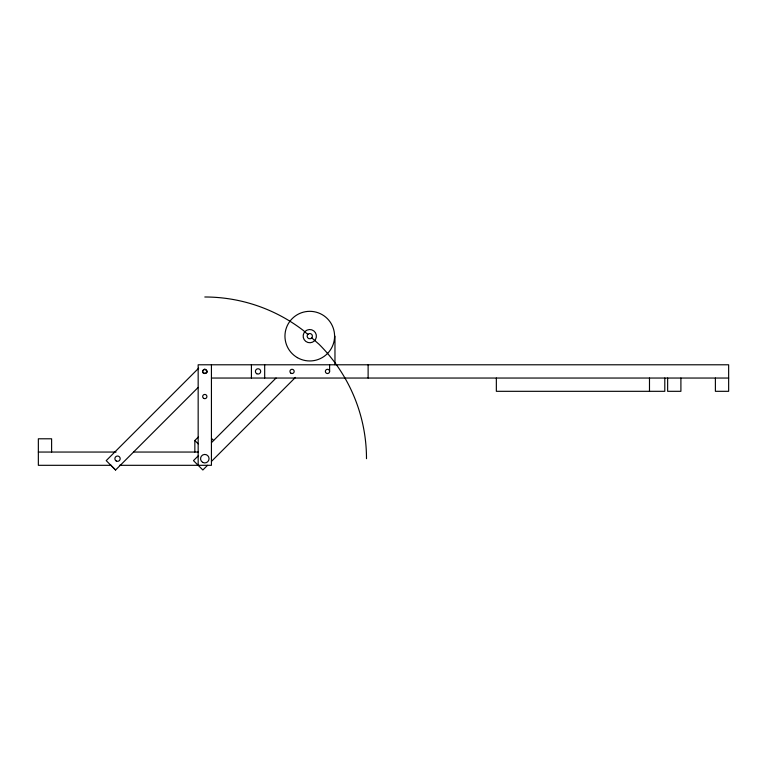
<?xml version="1.0" encoding="UTF-8"?>
<svg xmlns="http://www.w3.org/2000/svg" width="767" height="767" viewBox="0 0 767 767"><rect width="100%" height="100%" fill="white"/><g stroke="black" fill="none" stroke-linecap="round" stroke-linejoin="round"><path stroke-width="1.15" d="M198.663 368.179L106.21 460.622L115.587 470.008M198.164 387.421L115.587 470.008L110.889 465.31M194.847 452.051L194.847 440.507L198.25 437.094M198.164 455.934L193.476 460.622L202.852 469.998L207.541 465.31M211.433 442.674L276.053 378.045M211.433 461.427L295.468 377.393M204.568 369.33C197.109 374.747 212.67 374.248 204.904 369.301M211.433 378.045L728.65 378.045M38.35 452.051L116.066 452.051M133.544 452.051L198.509 452.051M111.167 465.31L38.35 465.31L38.35 438.791L51.61 438.791L51.61 452.051M119.451 465.31L211.433 465.31L211.433 364.785M307.788 334.402L303.233 330.404A161.693 161.693 0 0 0 204.799 296.992M311.757 337.873L319.13 344.345A161.693 161.693 0 0 1 366.492 458.685M211.433 438.34L213.6 440.507M194.847 440.507L198.164 443.834M715.39 378.045L715.39 391.314L728.65 391.314L728.65 364.785L198.164 364.785L198.164 465.31M680.904 378.045L680.904 391.314L667.645 391.314L667.645 378.045M664.797 378.045L664.797 391.314L496.345 391.314L496.345 378.045M649.486 378.045L649.486 391.314M368.122 364.785L368.122 378.045M334.968 336.138L334.968 364.785M329.609 364.785L329.609 371.42A2.119 2.119 0 0 1 326.426 373.251A2.119 2.119 0 0 1 326.426 369.579A2.119 2.119 0 0 1 329.609 371.42M264.682 364.785L264.682 378.045M251.423 364.785L251.423 378.045M305.084 331.449L304.029 332.82A6.635 6.635 0 0 0 314.46 340.826L315.515 339.455A6.635 6.635 0 0 0 305.084 331.449M307.893 334.268L307.471 334.815A2.656 2.656 0 0 0 311.651 338.017L312.073 337.47A2.656 2.656 0 0 0 307.893 334.268M203.782 369.569L203.715 369.589A2.119 2.119 0 0 0 203.734 373.251A2.119 2.119 0 0 0 206.917 371.42A2.119 2.119 0 0 0 203.734 369.579M203.734 398.389A2.119 2.119 0 0 0 206.917 396.549A2.119 2.119 0 0 0 203.734 394.708A2.119 2.119 0 0 0 203.734 398.389M202.68 462.357A4.247 4.247 0 0 0 209.046 458.685A4.247 4.247 0 0 0 202.68 455.004A4.247 4.247 0 0 0 202.68 462.357M291 373.251A2.119 2.119 0 0 0 294.183 371.42A2.119 2.119 0 0 0 291 369.579A2.119 2.119 0 0 0 291 373.251M297.366 357.633A24.812 24.812 0 0 0 334.585 336.138A24.812 24.812 0 0 0 297.366 314.652A24.812 24.812 0 0 0 297.366 357.633M256.724 373.711A2.656 2.656 0 0 0 260.703 371.42A2.656 2.656 0 0 0 256.724 369.119A2.656 2.656 0 0 0 256.724 373.711M116.21 460.977A2.656 2.656 0 0 0 120.189 458.685A2.656 2.656 0 0 0 116.21 456.384A2.656 2.656 0 0 0 116.21 460.977"/></g></svg>
